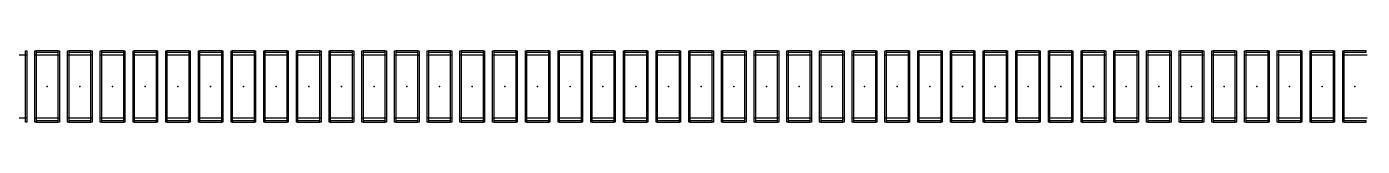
# Model space of a CAD drawing. Header units: millimetres. Extents: x -962357 to -591296, y -223672 to 59420.
# Drawn here: x -784570 to -768230, y -192871 to -191996 of the extents above; entities that cross this region are included whole.
import ezdxf

# ---------------------------------------------------------------- set-up
doc = ezdxf.new("R2010")
doc.units = ezdxf.units.MM
doc.layers.add('A11_ALU.SOLID SHEET', color=2, linetype='Continuous')

# ---------------------------------------------------------------- blocks, each defined once
blk = doc.blocks.new('*U426')
for p, q in [((-387.8, -12950), (-387.8, -12650)), ((387.5, -12650), (387.5, -12950)), ((-387.8, -13350), (-387.8, -13050)), ((387.5, -13050), (387.5, -13350)), ((-387.8, -13750), (-387.8, -13450)), ((387.5, -13450), (387.5, -13750)), ((-387.8, -14150), (-387.8, -13850)), ((387.5, -13850), (387.5, -14150)), ((-387.8, -14550), (-387.8, -14250)), ((387.5, -14250), (387.5, -14550)), ((-387.8, -14950), (-387.8, -14650)), ((387.5, -14650), (387.5, -14950)), ((-387.8, -15350), (-387.8, -15050)), ((387.5, -15050), (387.5, -15350)), ((-387.8, -15750), (-387.8, -15450)), ((387.5, -15450), (387.5, -15750)), ((-387.8, -16150), (-387.8, -15850)), ((387.5, -15850), (387.5, -16150)), ((-387.8, -16550), (-387.8, -16250)), ((387.5, -16250), (387.5, -16550)), ((-387.8, -16950), (-387.8, -16650)), ((387.5, -16650), (387.5, -16950)), ((-387.8, -17350), (-387.8, -17050)), ((387.5, -17050), (387.5, -17350)), ((-387.8, -17750), (-387.8, -17450)), ((387.5, -17450), (387.5, -17750)), ((-387.8, -18150), (-387.8, -17850)), ((387.5, -17850), (387.5, -18150)), ((-387.8, -18550), (-387.8, -18250)), ((387.5, -18250), (387.5, -18550)), ((-387.8, -18950), (-387.8, -18650)), ((387.5, -18650), (387.5, -18950)), ((-387.8, -19350), (-387.8, -19050)), ((387.5, -19050), (387.5, -19350)), ((-387.8, -19750), (-387.8, -19450)), ((387.5, -19450), (387.5, -19750)), ((-387.8, -20150), (-387.8, -19850)), ((387.5, -19850), (387.5, -20150)), ((-387.8, -20550), (-387.8, -20250)), ((387.5, -20250), (387.5, -20550)), ((-387.8, -20950), (-387.8, -20650)), ((387.5, -20650), (387.5, -20950)), ((-387.8, -21350), (-387.8, -21050)), ((387.5, -21050), (387.5, -21350)), ((-387.8, -21750), (-387.8, -21450)), ((387.5, -21450), (387.5, -21750)), ((-387.8, -22150), (-387.8, -21850)), ((387.5, -21850), (387.5, -22150)), ((-387.8, -22550), (-387.8, -22250)), ((387.5, -22250), (387.5, -22550)), ((-387.8, -22950), (-387.8, -22650)), ((387.5, -22650), (387.5, -22950)), ((-387.8, -23350), (-387.8, -23050)), ((387.5, -23050), (387.5, -23350)), ((-387.8, -23750), (-387.8, -23450)), ((387.5, -23450), (387.5, -23750)), ((-387.8, -24150), (-387.8, -23850)), ((387.5, -23850), (387.5, -24150)), ((-387.8, -24550), (-387.8, -24250)), ((387.5, -24250), (387.5, -24550)), ((-387.8, -24950), (-387.8, -24650)), ((387.5, -24650), (387.5, -24950)), ((-387.8, -25350), (-387.8, -25050)), ((387.5, -25050), (387.5, -25350)), ((-387.8, -25750), (-387.8, -25450)), ((387.5, -25450), (387.5, -25750)), ((-387.8, -26150), (-387.8, -25850)), ((387.5, -25850), (387.5, -26150)), ((-387.8, -26550), (-387.8, -26250)), ((387.5, -26250), (387.5, -26550)), ((-387.8, -26950), (-387.8, -26650)), ((387.5, -26650), (387.5, -26950)), ((-387.8, -27350), (-387.8, -27050)), ((387.5, -27050), (387.5, -27350)), ((-387.8, -27750), (-387.8, -27450)), ((387.5, -27450), (387.5, -27750)), ((-387.8, -28150), (-387.8, -27850)), ((387.5, -27850), (387.5, -28150)), ((-387.8, -28550), (-387.8, -28250)), ((387.5, -28250), (387.5, -28550)), ((-387.8, -28950), (-387.8, -28650)), ((387.5, -28650), (387.5, -28950)), ((-387.8, -29350), (-387.8, -29050)), ((387.5, -29050), (387.5, -29350))]:
    blk.add_line(p, q)
for p in [(0, -13200), (0, -13600), (0, -14000), (0, -14400), (0, -14800), (0, -15200), (0, -15600), (0, -16000), (0, -16400), (0, -16800), (0, -17200), (0, -17600), (0, -18000), (0, -18400), (0, -18800), (0, -19200), (0, -19600), (0, -20000), (0, -20400), (0, -20800), (0, -21200), (0, -21600), (0, -22000), (0, -22400), (0, -22800), (0, -23200), (0, -23600), (0, -24000), (0, -24400), (0, -24800), (0, -25200), (0, -25600), (0, -26000), (0, -26400), (0, -26800), (0, -27200), (0, -27600), (0, -28000), (0, -28400), (0, -28800), (0, -29200)]:
    blk.add_point(p)
at = {"layer": 'A11_ALU.SOLID SHEET', "color": 0}
for points in [[(-437.5, -12936), (437.5, -12936), (437.5, -12950), (-437.5, -12950)], [(-437.5, -13050), (437.5, -13050), (437.5, -13064), (-437.5, -13064)], [(-437.5, -13336), (-423.5, -13336), (-423.5, -13064), (-437.5, -13064)], [(437.5, -13064), (423.5, -13064), (423.5, -13336), (437.5, -13336)], [(-437.5, -13336), (437.5, -13336), (437.5, -13350), (-437.5, -13350)], [(-437.5, -13450), (437.5, -13450), (437.5, -13464), (-437.5, -13464)], [(-437.5, -13736), (-423.5, -13736), (-423.5, -13464), (-437.5, -13464)], [(437.5, -13464), (423.5, -13464), (423.5, -13736), (437.5, -13736)], [(-437.5, -13736), (437.5, -13736), (437.5, -13750), (-437.5, -13750)], [(-437.5, -13850), (437.5, -13850), (437.5, -13864), (-437.5, -13864)], [(-437.5, -14136), (-423.5, -14136), (-423.5, -13864), (-437.5, -13864)], [(437.5, -13864), (423.5, -13864), (423.5, -14136), (437.5, -14136)], [(-437.5, -14136), (437.5, -14136), (437.5, -14150), (-437.5, -14150)], [(-437.5, -14250), (437.5, -14250), (437.5, -14264), (-437.5, -14264)], [(-437.5, -14536), (-423.5, -14536), (-423.5, -14264), (-437.5, -14264)], [(437.5, -14264), (423.5, -14264), (423.5, -14536), (437.5, -14536)], [(-437.5, -14536), (437.5, -14536), (437.5, -14550), (-437.5, -14550)], [(-437.5, -14650), (437.5, -14650), (437.5, -14664), (-437.5, -14664)], [(-437.5, -14936), (-423.5, -14936), (-423.5, -14664), (-437.5, -14664)], [(437.5, -14664), (423.5, -14664), (423.5, -14936), (437.5, -14936)], [(-437.5, -14936), (437.5, -14936), (437.5, -14950), (-437.5, -14950)], [(-437.5, -15050), (437.5, -15050), (437.5, -15064), (-437.5, -15064)], [(-437.5, -15336), (-423.5, -15336), (-423.5, -15064), (-437.5, -15064)], [(437.5, -15064), (423.5, -15064), (423.5, -15336), (437.5, -15336)], [(-437.5, -15336), (437.5, -15336), (437.5, -15350), (-437.5, -15350)], [(-437.5, -15450), (437.5, -15450), (437.5, -15464), (-437.5, -15464)], [(-437.5, -15736), (-423.5, -15736), (-423.5, -15464), (-437.5, -15464)], [(437.5, -15464), (423.5, -15464), (423.5, -15736), (437.5, -15736)], [(-437.5, -15736), (437.5, -15736), (437.5, -15750), (-437.5, -15750)], [(-437.5, -15850), (437.5, -15850), (437.5, -15864), (-437.5, -15864)], [(-437.5, -16136), (-423.5, -16136), (-423.5, -15864), (-437.5, -15864)], [(437.5, -15864), (423.5, -15864), (423.5, -16136), (437.5, -16136)], [(-437.5, -16136), (437.5, -16136), (437.5, -16150), (-437.5, -16150)], [(-437.5, -16250), (437.5, -16250), (437.5, -16264), (-437.5, -16264)], [(-437.5, -16536), (-423.5, -16536), (-423.5, -16264), (-437.5, -16264)], [(437.5, -16264), (423.5, -16264), (423.5, -16536), (437.5, -16536)], [(-437.5, -16536), (437.5, -16536), (437.5, -16550), (-437.5, -16550)], [(-437.5, -16650), (437.5, -16650), (437.5, -16664), (-437.5, -16664)], [(-437.5, -16936), (-423.5, -16936), (-423.5, -16664), (-437.5, -16664)], [(437.5, -16664), (423.5, -16664), (423.5, -16936), (437.5, -16936)], [(-437.5, -16936), (437.5, -16936), (437.5, -16950), (-437.5, -16950)], [(-437.5, -17050), (437.5, -17050), (437.5, -17064), (-437.5, -17064)], [(-437.5, -17336), (-423.5, -17336), (-423.5, -17064), (-437.5, -17064)], [(437.5, -17064), (423.5, -17064), (423.5, -17336), (437.5, -17336)], [(-437.5, -17336), (437.5, -17336), (437.5, -17350), (-437.5, -17350)], [(-437.5, -17450), (437.5, -17450), (437.5, -17464), (-437.5, -17464)], [(-437.5, -17736), (-423.5, -17736), (-423.5, -17464), (-437.5, -17464)], [(437.5, -17464), (423.5, -17464), (423.5, -17736), (437.5, -17736)], [(-437.5, -17736), (437.5, -17736), (437.5, -17750), (-437.5, -17750)], [(-437.5, -17850), (437.5, -17850), (437.5, -17864), (-437.5, -17864)], [(-437.5, -18136), (-423.5, -18136), (-423.5, -17864), (-437.5, -17864)], [(437.5, -17864), (423.5, -17864), (423.5, -18136), (437.5, -18136)], [(-437.5, -18136), (437.5, -18136), (437.5, -18150), (-437.5, -18150)], [(-437.5, -18250), (437.5, -18250), (437.5, -18264), (-437.5, -18264)], [(-437.5, -18536), (-423.5, -18536), (-423.5, -18264), (-437.5, -18264)], [(437.5, -18264), (423.5, -18264), (423.5, -18536), (437.5, -18536)], [(-437.5, -18536), (437.5, -18536), (437.5, -18550), (-437.5, -18550)], [(-437.5, -18650), (437.5, -18650), (437.5, -18664), (-437.5, -18664)], [(-437.5, -18936), (-423.5, -18936), (-423.5, -18664), (-437.5, -18664)], [(437.5, -18664), (423.5, -18664), (423.5, -18936), (437.5, -18936)], [(-437.5, -18936), (437.5, -18936), (437.5, -18950), (-437.5, -18950)], [(-437.5, -19050), (437.5, -19050), (437.5, -19064), (-437.5, -19064)], [(-437.5, -19336), (-423.5, -19336), (-423.5, -19064), (-437.5, -19064)], [(437.5, -19064), (423.5, -19064), (423.5, -19336), (437.5, -19336)], [(-437.5, -19336), (437.5, -19336), (437.5, -19350), (-437.5, -19350)], [(-437.5, -19450), (437.5, -19450), (437.5, -19464), (-437.5, -19464)], [(-437.5, -19736), (-423.5, -19736), (-423.5, -19464), (-437.5, -19464)], [(437.5, -19464), (423.5, -19464), (423.5, -19736), (437.5, -19736)], [(-437.5, -19736), (437.5, -19736), (437.5, -19750), (-437.5, -19750)], [(-437.5, -19850), (437.5, -19850), (437.5, -19864), (-437.5, -19864)], [(-437.5, -20136), (-423.5, -20136), (-423.5, -19864), (-437.5, -19864)], [(437.5, -19864), (423.5, -19864), (423.5, -20136), (437.5, -20136)], [(-437.5, -20136), (437.5, -20136), (437.5, -20150), (-437.5, -20150)], [(-437.5, -20250), (437.5, -20250), (437.5, -20264), (-437.5, -20264)], [(-437.5, -20536), (-423.5, -20536), (-423.5, -20264), (-437.5, -20264)], [(437.5, -20264), (423.5, -20264), (423.5, -20536), (437.5, -20536)], [(-437.5, -20536), (437.5, -20536), (437.5, -20550), (-437.5, -20550)], [(-437.5, -20650), (437.5, -20650), (437.5, -20664), (-437.5, -20664)], [(-437.5, -20936), (-423.5, -20936), (-423.5, -20664), (-437.5, -20664)], [(437.5, -20664), (423.5, -20664), (423.5, -20936), (437.5, -20936)], [(-437.5, -20936), (437.5, -20936), (437.5, -20950), (-437.5, -20950)], [(-437.5, -21050), (437.5, -21050), (437.5, -21064), (-437.5, -21064)], [(-437.5, -21336), (-423.5, -21336), (-423.5, -21064), (-437.5, -21064)], [(437.5, -21064), (423.5, -21064), (423.5, -21336), (437.5, -21336)], [(-437.5, -21336), (437.5, -21336), (437.5, -21350), (-437.5, -21350)], [(-437.5, -21450), (437.5, -21450), (437.5, -21464), (-437.5, -21464)], [(-437.5, -21736), (-423.5, -21736), (-423.5, -21464), (-437.5, -21464)], [(437.5, -21464), (423.5, -21464), (423.5, -21736), (437.5, -21736)], [(-437.5, -21736), (437.5, -21736), (437.5, -21750), (-437.5, -21750)], [(-437.5, -21850), (437.5, -21850), (437.5, -21864), (-437.5, -21864)], [(-437.5, -22136), (-423.5, -22136), (-423.5, -21864), (-437.5, -21864)], [(437.5, -21864), (423.5, -21864), (423.5, -22136), (437.5, -22136)], [(-437.5, -22136), (437.5, -22136), (437.5, -22150), (-437.5, -22150)], [(-437.5, -22250), (437.5, -22250), (437.5, -22264), (-437.5, -22264)], [(-437.5, -22536), (-423.5, -22536), (-423.5, -22264), (-437.5, -22264)], [(437.5, -22264), (423.5, -22264), (423.5, -22536), (437.5, -22536)], [(-437.5, -22536), (437.5, -22536), (437.5, -22550), (-437.5, -22550)], [(-437.5, -22650), (437.5, -22650), (437.5, -22664), (-437.5, -22664)], [(-437.5, -22936), (-423.5, -22936), (-423.5, -22664), (-437.5, -22664)], [(437.5, -22664), (423.5, -22664), (423.5, -22936), (437.5, -22936)], [(-437.5, -22936), (437.5, -22936), (437.5, -22950), (-437.5, -22950)], [(-437.5, -23050), (437.5, -23050), (437.5, -23064), (-437.5, -23064)], [(-437.5, -23336), (-423.5, -23336), (-423.5, -23064), (-437.5, -23064)], [(437.5, -23064), (423.5, -23064), (423.5, -23336), (437.5, -23336)], [(-437.5, -23336), (437.5, -23336), (437.5, -23350), (-437.5, -23350)], [(-437.5, -23450), (437.5, -23450), (437.5, -23464), (-437.5, -23464)], [(-437.5, -23736), (-423.5, -23736), (-423.5, -23464), (-437.5, -23464)], [(437.5, -23464), (423.5, -23464), (423.5, -23736), (437.5, -23736)], [(-437.5, -23736), (437.5, -23736), (437.5, -23750), (-437.5, -23750)], [(-437.5, -23850), (437.5, -23850), (437.5, -23864), (-437.5, -23864)], [(-437.5, -24136), (-423.5, -24136), (-423.5, -23864), (-437.5, -23864)], [(437.5, -23864), (423.5, -23864), (423.5, -24136), (437.5, -24136)], [(-437.5, -24136), (437.5, -24136), (437.5, -24150), (-437.5, -24150)], [(-437.5, -24250), (437.5, -24250), (437.5, -24264), (-437.5, -24264)], [(-437.5, -24536), (-423.5, -24536), (-423.5, -24264), (-437.5, -24264)], [(437.5, -24264), (423.5, -24264), (423.5, -24536), (437.5, -24536)], [(-437.5, -24536), (437.5, -24536), (437.5, -24550), (-437.5, -24550)], [(-437.5, -24650), (437.5, -24650), (437.5, -24664), (-437.5, -24664)], [(-437.5, -24936), (-423.5, -24936), (-423.5, -24664), (-437.5, -24664)], [(437.5, -24664), (423.5, -24664), (423.5, -24936), (437.5, -24936)], [(-437.5, -24936), (437.5, -24936), (437.5, -24950), (-437.5, -24950)], [(-437.5, -25050), (437.5, -25050), (437.5, -25064), (-437.5, -25064)], [(-437.5, -25336), (-423.5, -25336), (-423.5, -25064), (-437.5, -25064)], [(437.5, -25064), (423.5, -25064), (423.5, -25336), (437.5, -25336)], [(-437.5, -25336), (437.5, -25336), (437.5, -25350), (-437.5, -25350)], [(-437.5, -25450), (437.5, -25450), (437.5, -25464), (-437.5, -25464)], [(-437.5, -25736), (-423.5, -25736), (-423.5, -25464), (-437.5, -25464)], [(437.5, -25464), (423.5, -25464), (423.5, -25736), (437.5, -25736)], [(-437.5, -25736), (437.5, -25736), (437.5, -25750), (-437.5, -25750)], [(-437.5, -25850), (437.5, -25850), (437.5, -25864), (-437.5, -25864)], [(-437.5, -26136), (-423.5, -26136), (-423.5, -25864), (-437.5, -25864)], [(437.5, -25864), (423.5, -25864), (423.5, -26136), (437.5, -26136)], [(-437.5, -26136), (437.5, -26136), (437.5, -26150), (-437.5, -26150)], [(-437.5, -26250), (437.5, -26250), (437.5, -26264), (-437.5, -26264)], [(-437.5, -26536), (-423.5, -26536), (-423.5, -26264), (-437.5, -26264)], [(437.5, -26264), (423.5, -26264), (423.5, -26536), (437.5, -26536)], [(-437.5, -26536), (437.5, -26536), (437.5, -26550), (-437.5, -26550)], [(-437.5, -26650), (437.5, -26650), (437.5, -26664), (-437.5, -26664)], [(-437.5, -26936), (-423.5, -26936), (-423.5, -26664), (-437.5, -26664)], [(437.5, -26664), (423.5, -26664), (423.5, -26936), (437.5, -26936)], [(-437.5, -26936), (437.5, -26936), (437.5, -26950), (-437.5, -26950)], [(-437.5, -27050), (437.5, -27050), (437.5, -27064), (-437.5, -27064)], [(-437.5, -27336), (-423.5, -27336), (-423.5, -27064), (-437.5, -27064)], [(437.5, -27064), (423.5, -27064), (423.5, -27336), (437.5, -27336)], [(-437.5, -27336), (437.5, -27336), (437.5, -27350), (-437.5, -27350)], [(-437.5, -27450), (437.5, -27450), (437.5, -27464), (-437.5, -27464)], [(-437.5, -27736), (-423.5, -27736), (-423.5, -27464), (-437.5, -27464)], [(437.5, -27464), (423.5, -27464), (423.5, -27736), (437.5, -27736)], [(-437.5, -27736), (437.5, -27736), (437.5, -27750), (-437.5, -27750)], [(-437.5, -27850), (437.5, -27850), (437.5, -27864), (-437.5, -27864)], [(-437.5, -28136), (-423.5, -28136), (-423.5, -27864), (-437.5, -27864)], [(437.5, -27864), (423.5, -27864), (423.5, -28136), (437.5, -28136)], [(-437.5, -28136), (437.5, -28136), (437.5, -28150), (-437.5, -28150)], [(-437.5, -28250), (437.5, -28250), (437.5, -28264), (-437.5, -28264)], [(-437.5, -28536), (-423.5, -28536), (-423.5, -28264), (-437.5, -28264)], [(437.5, -28264), (423.5, -28264), (423.5, -28536), (437.5, -28536)], [(-437.5, -28536), (437.5, -28536), (437.5, -28550), (-437.5, -28550)], [(-437.5, -28650), (437.5, -28650), (437.5, -28664), (-437.5, -28664)], [(-437.5, -28936), (-423.5, -28936), (-423.5, -28664), (-437.5, -28664)], [(437.5, -28664), (423.5, -28664), (423.5, -28936), (437.5, -28936)], [(-437.5, -28936), (437.5, -28936), (437.5, -28950), (-437.5, -28950)], [(-437.5, -29050), (437.5, -29050), (437.5, -29064), (-437.5, -29064)], [(-437.5, -29336), (-423.5, -29336), (-423.5, -29064), (-437.5, -29064)], [(437.5, -29064), (423.5, -29064), (423.5, -29336), (437.5, -29336)]]:
    blk.add_lwpolyline(points, close=True, dxfattribs=at)

msp = doc.modelspace()

# ---------------------------------------------------------------- block references
at = {"rotation": 90}
msp.add_blockref('*U426', (-797519.5, -192433.3), dxfattribs=at)

doc.saveas('drawing.dxf')
